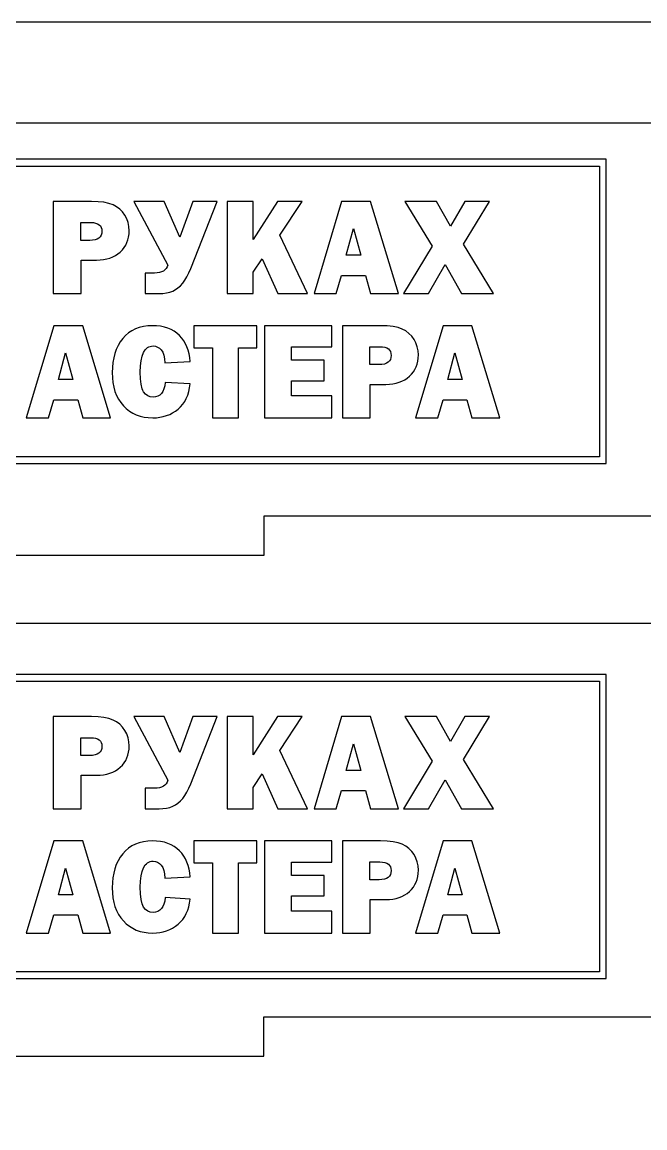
# Model space of a CAD drawing. Extents: x -250 to 250, y -318 to 318.
# Drawn here: x -120.7 to -73.2, y -102.2 to -17.9 of the extents above; entities that cross this region are included whole.
import ezdxf

# ---------------------------------------------------------------- set-up
doc = ezdxf.new("R2010")
doc.units = 0
doc.layers.get('0').update_dxf_attribs({"linetype": 'CONTINUOUS'})

msp = doc.modelspace()

# ---------------------------------------------------------------- linework, layer by layer
for points in [[(-250, -317.907), (250, -317.907), (250, -17.907), (-250, -17.907), (-250, -317.907)], [(-113.75, -31.844), (-114.065, -31.731), (-114.446, -31.651), (-114.891, -31.603), (-115.402, -31.586), (-118.306, -31.586), (-118.306, -38.613), (-116.189, -38.613), (-116.189, -36.06), (-115.008, -36.06), (-114.732, -36.05), (-114.471, -36.021), (-114.224, -35.973), (-113.99, -35.906), (-113.771, -35.819), (-113.567, -35.713), (-113.376, -35.587), (-113.199, -35.442), (-113.041, -35.282), (-112.903, -35.109), (-112.787, -34.925), (-112.691, -34.728), (-112.617, -34.519), (-112.564, -34.298), (-112.532, -34.066), (-112.522, -33.821), (-112.543, -33.499), (-112.605, -33.194), (-112.708, -32.905), (-112.853, -32.631), (-113.034, -32.383), (-113.243, -32.169), (-113.482, -31.99), (-113.75, -31.844)], [(-108.647, -34.31), (-109.842, -31.586), (-112.157, -31.586), (-109.571, -36.441), (-109.621, -36.583), (-109.693, -36.707), (-109.788, -36.811), (-109.905, -36.897), (-110.044, -36.963), (-110.206, -37.01), (-110.39, -37.039), (-110.597, -37.048), (-111.295, -37.048), (-111.295, -38.613), (-110.243, -38.613), (-109.941, -38.602), (-109.665, -38.566), (-109.418, -38.506), (-109.197, -38.423), (-108.995, -38.314), (-108.8, -38.177), (-108.615, -38.011), (-108.437, -37.818), (-108.269, -37.593), (-108.11, -37.334), (-107.961, -37.039), (-107.822, -36.709), (-105.819, -31.586), (-107.662, -31.586), (-108.647, -34.31)], [(-105.04, -31.586), (-105.04, -38.613), (-103.072, -38.613), (-103.072, -36.992), (-102.367, -35.958), (-101.191, -38.613), (-98.907, -38.613), (-101.038, -34.158), (-99.32, -31.586), (-101.197, -31.586), (-103.072, -34.492), (-103.072, -31.586), (-105.04, -31.586)], [(-96.319, -31.586), (-98.418, -38.613), (-96.724, -38.613), (-96.315, -37.229), (-94.493, -37.229), (-94.109, -38.613), (-91.979, -38.613), (-94.112, -31.586), (-96.319, -31.586)], [(-89.679, -38.613), (-88.412, -36.401), (-87.158, -38.613), (-84.729, -38.613), (-87.018, -34.846), (-85.043, -31.586), (-86.917, -31.586), (-88.011, -33.477), (-89.065, -31.586), (-91.5, -31.586), (-89.4, -34.985), (-91.59, -38.613), (-89.679, -38.613)], [(-115.521, -34.552), (-116.219, -34.552), (-116.219, -33.193), (-115.452, -33.193), (-115.252, -33.203), (-115.079, -33.234), (-114.932, -33.285), (-114.813, -33.357), (-114.719, -33.45), (-114.653, -33.563), (-114.613, -33.697), (-114.6, -33.852), (-114.614, -34.016), (-114.657, -34.158), (-114.729, -34.278), (-114.83, -34.377), (-114.96, -34.453), (-115.118, -34.508), (-115.305, -34.541), (-115.521, -34.552)], [(-95.96, -35.694), (-95.41, -33.656), (-94.86, -35.694), (-95.96, -35.694)], [(-118.679, -48.09), (-118.27, -46.705), (-116.448, -46.705), (-116.064, -48.09), (-113.934, -48.09), (-116.067, -41.063), (-118.274, -41.063), (-120.373, -48.09), (-118.679, -48.09)], [(-113.008, -42.047), (-113.197, -42.303), (-113.361, -42.578), (-113.5, -42.872), (-113.614, -43.186), (-113.702, -43.519), (-113.765, -43.871), (-113.803, -44.243), (-113.815, -44.634), (-113.802, -45.028), (-113.762, -45.399), (-113.696, -45.749), (-113.602, -46.077), (-113.483, -46.384), (-113.336, -46.668), (-113.163, -46.931), (-112.963, -47.171), (-112.742, -47.387), (-112.504, -47.573), (-112.249, -47.731), (-111.978, -47.86), (-111.69, -47.961), (-111.386, -48.033), (-111.064, -48.076), (-110.726, -48.09), (-110.444, -48.08), (-110.173, -48.048), (-109.914, -47.996), (-109.666, -47.923), (-109.429, -47.829), (-109.203, -47.714), (-108.989, -47.578), (-108.786, -47.421), (-108.598, -47.244), (-108.432, -47.05), (-108.285, -46.837), (-108.16, -46.606), (-108.054, -46.356), (-107.97, -46.088), (-107.905, -45.802), (-107.861, -45.498), (-109.77, -45.383), (-109.806, -45.648), (-109.865, -45.877), (-109.947, -46.071), (-110.051, -46.23), (-110.178, -46.353), (-110.328, -46.441), (-110.501, -46.494), (-110.696, -46.512), (-110.915, -46.487), (-111.108, -46.412), (-111.275, -46.287), (-111.416, -46.112), (-111.476, -46.001), (-111.529, -45.868), (-111.609, -45.534), (-111.657, -45.111), (-111.673, -44.599), (-111.657, -44.133), (-111.611, -43.73), (-111.534, -43.388), (-111.426, -43.108), (-111.288, -42.891), (-111.207, -42.806), (-111.118, -42.736), (-111.022, -42.681), (-110.918, -42.642), (-110.806, -42.619), (-110.686, -42.611), (-110.515, -42.63), (-110.356, -42.688), (-110.208, -42.783), (-110.071, -42.916), (-109.957, -43.092), (-109.875, -43.316), (-109.826, -43.587), (-109.809, -43.905), (-107.861, -43.8), (-107.895, -43.498), (-107.948, -43.211), (-108.021, -42.94), (-108.114, -42.684), (-108.226, -42.443), (-108.358, -42.217), (-108.51, -42.007), (-108.681, -41.812), (-108.872, -41.637), (-109.083, -41.485), (-109.313, -41.356), (-109.562, -41.25), (-109.831, -41.168), (-110.12, -41.11), (-110.428, -41.075), (-110.756, -41.063), (-111.107, -41.078), (-111.439, -41.125), (-111.75, -41.201), (-112.042, -41.309), (-112.313, -41.447), (-112.565, -41.617), (-112.796, -41.816), (-113.008, -42.047)], [(-107.577, -42.747), (-106.167, -42.747), (-106.167, -48.09), (-104.189, -48.09), (-104.189, -42.747), (-102.779, -42.747), (-102.779, -41.063), (-107.577, -41.063), (-107.577, -42.747)], [(-102.186, -48.09), (-97.069, -48.09), (-97.069, -46.412), (-100.139, -46.412), (-100.139, -45.264), (-97.657, -45.264), (-97.657, -43.704), (-100.139, -43.704), (-100.139, -42.685), (-97.069, -42.685), (-97.069, -41.063), (-102.186, -41.063), (-102.186, -48.09)], [(-93.338, -41.063), (-96.242, -41.063), (-96.242, -48.09), (-94.125, -48.09), (-94.125, -45.537), (-92.944, -45.537), (-92.668, -45.527), (-92.407, -45.498), (-92.16, -45.45), (-91.926, -45.382), (-91.707, -45.295), (-91.503, -45.189), (-91.312, -45.064), (-91.135, -44.919), (-90.977, -44.759), (-90.839, -44.586), (-90.722, -44.401), (-90.627, -44.205), (-90.553, -43.996), (-90.5, -43.775), (-90.468, -43.542), (-90.458, -43.297), (-90.478, -42.976), (-90.541, -42.671), (-90.644, -42.381), (-90.789, -42.108), (-90.969, -41.86), (-91.179, -41.646), (-91.418, -41.466), (-91.686, -41.321), (-92.001, -41.208), (-92.382, -41.127), (-92.827, -41.079), (-93.338, -41.063)], [(-90.678, -48.09), (-88.983, -48.09), (-88.575, -46.705), (-86.753, -46.705), (-86.369, -48.09), (-84.239, -48.09), (-86.371, -41.063), (-88.579, -41.063), (-90.678, -48.09)], [(-93.457, -44.028), (-94.155, -44.028), (-94.155, -42.669), (-93.387, -42.669), (-93.188, -42.68), (-93.015, -42.71), (-92.868, -42.762), (-92.748, -42.834), (-92.655, -42.927), (-92.589, -43.04), (-92.549, -43.174), (-92.535, -43.328), (-92.55, -43.492), (-92.593, -43.635), (-92.665, -43.755), (-92.766, -43.853), (-92.896, -43.93), (-93.054, -43.985), (-93.241, -44.017), (-93.457, -44.028)], [(-117.365, -43.133), (-116.815, -45.171), (-117.915, -45.171), (-117.365, -43.133)], [(-87.67, -43.133), (-87.12, -45.171), (-88.22, -45.171), (-87.67, -43.133)], [(-113.75, -71.141), (-114.065, -71.028), (-114.446, -70.948), (-114.891, -70.9), (-115.402, -70.883), (-118.306, -70.883), (-118.306, -77.91), (-116.189, -77.91), (-116.189, -75.357), (-115.008, -75.357), (-114.732, -75.347), (-114.471, -75.318), (-114.224, -75.27), (-113.99, -75.203), (-113.771, -75.116), (-113.567, -75.01), (-113.376, -74.884), (-113.199, -74.739), (-113.041, -74.579), (-112.903, -74.406), (-112.787, -74.222), (-112.691, -74.025), (-112.617, -73.816), (-112.564, -73.596), (-112.532, -73.363), (-112.522, -73.118), (-112.543, -72.796), (-112.605, -72.491), (-112.708, -72.202), (-112.853, -71.928), (-113.034, -71.68), (-113.243, -71.467), (-113.482, -71.287), (-113.75, -71.141)], [(-108.647, -73.607), (-109.842, -70.883), (-112.157, -70.883), (-109.571, -75.738), (-109.621, -75.88), (-109.693, -76.004), (-109.788, -76.108), (-109.905, -76.194), (-110.044, -76.26), (-110.206, -76.307), (-110.39, -76.336), (-110.597, -76.345), (-111.295, -76.345), (-111.295, -77.91), (-110.243, -77.91), (-109.941, -77.899), (-109.665, -77.863), (-109.418, -77.803), (-109.197, -77.72), (-108.995, -77.611), (-108.8, -77.474), (-108.615, -77.308), (-108.437, -77.115), (-108.269, -76.89), (-108.11, -76.631), (-107.961, -76.336), (-107.822, -76.006), (-105.819, -70.883), (-107.662, -70.883), (-108.647, -73.607)], [(-105.04, -70.883), (-105.04, -77.91), (-103.072, -77.91), (-103.072, -76.289), (-102.367, -75.255), (-101.191, -77.91), (-98.907, -77.91), (-101.038, -73.455), (-99.32, -70.883), (-101.197, -70.883), (-103.072, -73.789), (-103.072, -70.883), (-105.04, -70.883)], [(-96.319, -70.883), (-98.418, -77.91), (-96.724, -77.91), (-96.315, -76.526), (-94.493, -76.526), (-94.109, -77.91), (-91.979, -77.91), (-94.112, -70.883), (-96.319, -70.883)], [(-89.679, -77.91), (-88.412, -75.698), (-87.158, -77.91), (-84.729, -77.91), (-87.018, -74.143), (-85.043, -70.883), (-86.917, -70.883), (-88.011, -72.774), (-89.065, -70.883), (-91.5, -70.883), (-89.4, -74.282), (-91.59, -77.91), (-89.679, -77.91)], [(-115.521, -73.849), (-116.219, -73.849), (-116.219, -72.49), (-115.452, -72.49), (-115.252, -72.5), (-115.079, -72.531), (-114.932, -72.582), (-114.813, -72.654), (-114.719, -72.747), (-114.653, -72.86), (-114.613, -72.994), (-114.6, -73.149), (-114.614, -73.313), (-114.657, -73.455), (-114.729, -73.575), (-114.83, -73.674), (-114.96, -73.75), (-115.118, -73.805), (-115.305, -73.838), (-115.521, -73.849)], [(-95.96, -74.992), (-95.41, -72.953), (-94.86, -74.992), (-95.96, -74.992)], [(-118.679, -87.387), (-118.27, -86.002), (-116.448, -86.002), (-116.064, -87.387), (-113.934, -87.387), (-116.067, -80.36), (-118.274, -80.36), (-120.373, -87.387), (-118.679, -87.387)], [(-113.008, -81.344), (-113.197, -81.6), (-113.361, -81.875), (-113.5, -82.169), (-113.614, -82.483), (-113.702, -82.816), (-113.765, -83.168), (-113.803, -83.54), (-113.815, -83.931), (-113.802, -84.325), (-113.762, -84.696), (-113.696, -85.046), (-113.602, -85.374), (-113.483, -85.681), (-113.336, -85.965), (-113.163, -86.228), (-112.963, -86.468), (-112.742, -86.684), (-112.504, -86.87), (-112.249, -87.028), (-111.978, -87.157), (-111.69, -87.258), (-111.386, -87.33), (-111.064, -87.373), (-110.726, -87.387), (-110.444, -87.377), (-110.173, -87.345), (-109.914, -87.293), (-109.666, -87.22), (-109.429, -87.126), (-109.203, -87.011), (-108.989, -86.875), (-108.786, -86.718), (-108.598, -86.542), (-108.432, -86.347), (-108.285, -86.134), (-108.16, -85.903), (-108.054, -85.653), (-107.97, -85.385), (-107.905, -85.099), (-107.861, -84.795), (-109.77, -84.68), (-109.806, -84.945), (-109.865, -85.174), (-109.947, -85.368), (-110.051, -85.527), (-110.178, -85.65), (-110.328, -85.738), (-110.501, -85.791), (-110.696, -85.809), (-110.915, -85.784), (-111.108, -85.709), (-111.275, -85.584), (-111.416, -85.409), (-111.476, -85.298), (-111.529, -85.165), (-111.609, -84.831), (-111.657, -84.408), (-111.673, -83.896), (-111.657, -83.43), (-111.611, -83.027), (-111.534, -82.685), (-111.426, -82.405), (-111.288, -82.188), (-111.207, -82.103), (-111.118, -82.033), (-111.022, -81.978), (-110.918, -81.94), (-110.806, -81.916), (-110.686, -81.908), (-110.515, -81.927), (-110.356, -81.985), (-110.208, -82.08), (-110.071, -82.213), (-109.957, -82.389), (-109.875, -82.613), (-109.826, -82.884), (-109.809, -83.202), (-107.861, -83.097), (-107.895, -82.795), (-107.948, -82.508), (-108.021, -82.237), (-108.114, -81.981), (-108.226, -81.74), (-108.358, -81.514), (-108.51, -81.304), (-108.681, -81.109), (-108.872, -80.934), (-109.083, -80.782), (-109.313, -80.653), (-109.562, -80.547), (-109.831, -80.466), (-110.12, -80.407), (-110.428, -80.372), (-110.756, -80.36), (-111.107, -80.376), (-111.439, -80.422), (-111.75, -80.499), (-112.042, -80.606), (-112.313, -80.745), (-112.565, -80.914), (-112.796, -81.113), (-113.008, -81.344)], [(-107.577, -82.044), (-106.167, -82.044), (-106.167, -87.387), (-104.189, -87.387), (-104.189, -82.044), (-102.779, -82.044), (-102.779, -80.36), (-107.577, -80.36), (-107.577, -82.044)], [(-102.186, -87.387), (-97.069, -87.387), (-97.069, -85.709), (-100.139, -85.709), (-100.139, -84.561), (-97.657, -84.561), (-97.657, -83.001), (-100.139, -83.001), (-100.139, -81.982), (-97.069, -81.982), (-97.069, -80.36), (-102.186, -80.36), (-102.186, -87.387)], [(-93.338, -80.36), (-96.242, -80.36), (-96.242, -87.387), (-94.125, -87.387), (-94.125, -84.834), (-92.944, -84.834), (-92.668, -84.824), (-92.407, -84.795), (-92.16, -84.747), (-91.926, -84.679), (-91.707, -84.592), (-91.503, -84.486), (-91.312, -84.361), (-91.135, -84.216), (-90.977, -84.056), (-90.839, -83.883), (-90.722, -83.698), (-90.627, -83.502), (-90.553, -83.293), (-90.5, -83.072), (-90.468, -82.839), (-90.458, -82.594), (-90.478, -82.273), (-90.541, -81.968), (-90.644, -81.678), (-90.789, -81.405), (-90.969, -81.157), (-91.179, -80.943), (-91.418, -80.763), (-91.686, -80.618), (-92.001, -80.505), (-92.382, -80.425), (-92.827, -80.376), (-93.338, -80.36)], [(-90.678, -87.387), (-88.983, -87.387), (-88.575, -86.002), (-86.753, -86.002), (-86.369, -87.387), (-84.239, -87.387), (-86.371, -80.36), (-88.579, -80.36), (-90.678, -87.387)], [(-117.365, -82.43), (-116.815, -84.468), (-117.915, -84.468), (-117.365, -82.43)], [(-93.457, -83.325), (-94.155, -83.325), (-94.155, -81.966), (-93.387, -81.966), (-93.188, -81.977), (-93.015, -82.008), (-92.868, -82.059), (-92.748, -82.131), (-92.655, -82.224), (-92.589, -82.337), (-92.549, -82.471), (-92.535, -82.625), (-92.55, -82.789), (-92.593, -82.932), (-92.665, -83.052), (-92.766, -83.15), (-92.896, -83.227), (-93.054, -83.282), (-93.241, -83.314), (-93.457, -83.325)], [(-87.67, -82.43), (-87.12, -84.468), (-88.22, -84.468), (-87.67, -82.43)]]:
    msp.add_lwpolyline(points, close=True)
for points in [[(-212, -25.586), (-12.5, -25.586)], [(-140.709, -51.566), (-76.14, -51.566), (-76.14, -28.373), (-128.376, -28.373)], [(-127.882, -28.885), (-76.653, -28.885), (-76.653, -51.054), (-140.37, -51.054)], [(-25.327, -55.586), (-102.25, -55.586), (-102.25, -58.586), (-122.25, -58.586), (-122.25, -55.586), (-122.25, -55.586), (-199.173, -55.586)], [(-12.5, -63.772), (-212, -63.772)], [(-140.709, -90.863), (-76.14, -90.863), (-76.14, -67.67), (-128.376, -67.67)], [(-127.882, -68.182), (-76.653, -68.182), (-76.653, -90.351), (-140.37, -90.351)], [(-199.173, -93.772), (-122.25, -93.772), (-122.25, -96.772), (-102.25, -96.772), (-102.25, -93.772), (-25.327, -93.772)]]:
    msp.add_lwpolyline(points)

doc.saveas('drawing.dxf')
